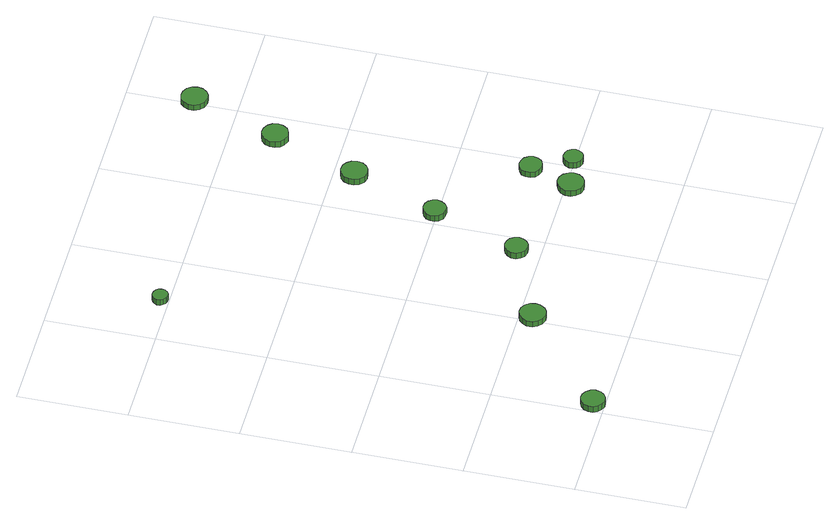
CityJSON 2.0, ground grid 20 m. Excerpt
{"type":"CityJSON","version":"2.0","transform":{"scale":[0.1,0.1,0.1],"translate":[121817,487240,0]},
"CityObjects":{
"tree1":{"type":"SolitaryVegetationObject","attributes":{"function":"something"},"geometry":[{"type":"MultiSurface","lod":"1","boundaries":[[[0,1,2,3,4,5,6,7,8,9,10,11,12,13,14]],[[15,16,17,18,19,20,21,22,23,24,25,26,27,28,29]],[[0,29,28,1]],[[1,28,27,2]],[[2,27,26,3]],[[3,26,25,4]],[[4,25,24,5]],[[5,24,23,6]],[[6,23,22,7]],[[7,22,21,8]],[[8,21,20,9]],[[9,20,19,10]],[[10,19,18,11]],[[11,18,17,12]],[[12,17,16,13]],[[13,16,15,14]],[[14,15,29,0]]]}]},
"tree2":{"type":"SolitaryVegetationObject","attributes":{"function":"something"},"geometry":[{"type":"MultiSurface","lod":"1","boundaries":[[[30,31,32,33,34,35,36,37,38,39,40,41,42,43,44]],[[45,46,47,48,49,50,51,52,53,54,55,56,57,58,59]],[[30,59,58,31]],[[31,58,57,32]],[[32,57,56,33]],[[33,56,55,34]],[[34,55,54,35]],[[35,54,53,36]],[[36,53,52,37]],[[37,52,51,38]],[[38,51,50,39]],[[39,50,49,40]],[[40,49,48,41]],[[41,48,47,42]],[[42,47,46,43]],[[43,46,45,44]],[[44,45,59,30]]]}]},
"tree3":{"type":"SolitaryVegetationObject","attributes":{"function":"something"},"geometry":[{"type":"MultiSurface","lod":"1","boundaries":[[[60,61,62,63,64,65,66,67,68,69,70,71,72,73,74]],[[75,76,77,78,79,80,81,82,83,84,85,86,87,88,89]],[[60,89,88,61]],[[61,88,87,62]],[[62,87,86,63]],[[63,86,85,64]],[[64,85,84,65]],[[65,84,83,66]],[[66,83,82,67]],[[67,82,81,68]],[[68,81,80,69]],[[69,80,79,70]],[[70,79,78,71]],[[71,78,77,72]],[[72,77,76,73]],[[73,76,75,74]],[[74,75,89,60]]]}]},
"tree4":{"type":"SolitaryVegetationObject","attributes":{"function":"something"},"geometry":[{"type":"MultiSurface","lod":"1","boundaries":[[[90,91,92,93,94,95,96,97,98,99,100,101,102,103,104]],[[105,106,107,108,109,110,111,112,113,114,115,116,117,118,119]],[[90,119,118,91]],[[91,118,117,92]],[[92,117,116,93]],[[93,116,115,94]],[[94,115,114,95]],[[95,114,113,96]],[[96,113,112,97]],[[97,112,111,98]],[[98,111,110,99]],[[99,110,109,100]],[[100,109,108,101]],[[101,108,107,102]],[[102,107,106,103]],[[103,106,105,104]],[[104,105,119,90]]]}]},
"tree5":{"type":"SolitaryVegetationObject","attributes":{"function":"something"},"geometry":[{"type":"MultiSurface","lod":"1","boundaries":[[[120,121,122,123,124,125,126,127,128,129,130,131,132,133,134]],[[135,136,137,138,139,140,141,142,143,144,145,146,147,148,149]],[[120,149,148,121]],[[121,148,147,122]],[[122,147,146,123]],[[123,146,145,124]],[[124,145,144,125]],[[125,144,143,126]],[[126,143,142,127]],[[127,142,141,128]],[[128,141,140,129]],[[129,140,139,130]],[[130,139,138,131]],[[131,138,137,132]],[[132,137,136,133]],[[133,136,135,134]],[[134,135,149,120]]]}]},
"tree6":{"type":"SolitaryVegetationObject","attributes":{"function":"something"},"geometry":[{"type":"MultiSurface","lod":"1","boundaries":[[[150,151,152,153,154,155,156,157,158,159,160,161,162,163,164]],[[165,166,167,168,169,170,171,172,173,174,175,176,177,178,179]],[[150,179,178,151]],[[151,178,177,152]],[[152,177,176,153]],[[153,176,175,154]],[[154,175,174,155]],[[155,174,173,156]],[[156,173,172,157]],[[157,172,171,158]],[[158,171,170,159]],[[159,170,169,160]],[[160,169,168,161]],[[161,168,167,162]],[[162,167,166,163]],[[163,166,165,164]],[[164,165,179,150]]]}]},
"tree7":{"type":"SolitaryVegetationObject","attributes":{"function":"something"},"geometry":[{"type":"MultiSurface","lod":"1","boundaries":[[[180,181,182,183,184,185,186,187,188,189,190,191,192,193,194]],[[195,196,197,198,199,200,201,202,203,204,205,206,207,208,209]],[[180,209,208,181]],[[181,208,207,182]],[[182,207,206,183]],[[183,206,205,184]],[[184,205,204,185]],[[185,204,203,186]],[[186,203,202,187]],[[187,202,201,188]],[[188,201,200,189]],[[189,200,199,190]],[[190,199,198,191]],[[191,198,197,192]],[[192,197,196,193]],[[193,196,195,194]],[[194,195,209,180]]]}]},
"tree8":{"type":"SolitaryVegetationObject","attributes":{"function":"something"},"geometry":[{"type":"MultiSurface","lod":"1","boundaries":[[[210,211,212,213,214,215,216,217,218,219,220,221,222,223,224]],[[225,226,227,228,229,230,231,232,233,234,235,236,237,238,239]],[[210,239,238,211]],[[211,238,237,212]],[[212,237,236,213]],[[213,236,235,214]],[[214,235,234,215]],[[215,234,233,216]],[[216,233,232,217]],[[217,232,231,218]],[[218,231,230,219]],[[219,230,229,220]],[[220,229,228,221]],[[221,228,227,222]],[[222,227,226,223]],[[223,226,225,224]],[[224,225,239,210]]]}]},
"tree9":{"type":"SolitaryVegetationObject","attributes":{"function":"something"},"geometry":[{"type":"MultiSurface","lod":"1","boundaries":[[[240,241,242,243,244,245,246,247,248,249,250,251,252,253,254]],[[255,256,257,258,259,260,261,262,263,264,265,266,267,268,269]],[[240,269,268,241]],[[241,268,267,242]],[[242,267,266,243]],[[243,266,265,244]],[[244,265,264,245]],[[245,264,263,246]],[[246,263,262,247]],[[247,262,261,248]],[[248,261,260,249]],[[249,260,259,250]],[[250,259,258,251]],[[251,258,257,252]],[[252,257,256,253]],[[253,256,255,254]],[[254,255,269,240]]]}]},
"tree10":{"type":"SolitaryVegetationObject","attributes":{"function":"something"},"geometry":[{"type":"MultiSurface","lod":"1","boundaries":[[[270,271,272,273,274,275,276,277,278,279,280,281,282,283,284]],[[285,286,287,288,289,290,291,292,293,294,295,296,297,298,299]],[[270,299,298,271]],[[271,298,297,272]],[[272,297,296,273]],[[273,296,295,274]],[[274,295,294,275]],[[275,294,293,276]],[[276,293,292,277]],[[277,292,291,278]],[[278,291,290,279]],[[279,290,289,280]],[[280,289,288,281]],[[281,288,287,282]],[[282,287,286,283]],[[283,286,285,284]],[[284,285,299,270]]]}]},
"tree11":{"type":"SolitaryVegetationObject","attributes":{"function":"something"},"geometry":[{"type":"MultiSurface","lod":"1","boundaries":[[[300,301,302,303,304,305,306,307,308,309,310,311,312,313,314]],[[315,316,317,318,319,320,321,322,323,324,325,326,327,328,329]],[[300,329,328,301]],[[301,328,327,302]],[[302,327,326,303]],[[303,326,325,304]],[[304,325,324,305]],[[305,324,323,306]],[[306,323,322,307]],[[307,322,321,308]],[[308,321,320,309]],[[309,320,319,310]],[[310,319,318,311]],[[311,318,317,312]],[[312,317,316,313]],[[313,316,315,314]],[[314,315,329,300]]]}]}
},
"vertices":[
[43,22,14],[41,31,14],[36,38,14],[28,43,14],[19,44,14],[11,41,14],[4,35,14],[0,26,14],[0,17,14],[4,9,14],[11,3,14],[19,0,14],[28,1,14],[36,6,14],[41,13,14],[41,13,1],[36,6,1],[28,1,1],[19,0,1],[11,3,1],[4,9,1],[0,17,1],[0,26,1],[4,35,1],[11,41,1],[19,44,1],[28,43,1],[36,38,1],[41,31,1],[43,22,1],
[228,175,19],[226,185,19],[220,193,19],[212,198,19],[202,199,19],[192,196,19],[185,189,19],[181,180,19],[181,170,19],[185,161,19],[192,154,19],[202,151,19],[212,152,19],[220,157,19],[226,166,19],[226,166,7],[220,157,7],[212,152,7],[202,151,7],[192,154,7],[185,161,7],[181,170,7],[181,180,7],[185,189,7],[192,196,7],[202,199,7],[212,198,7],[220,193,7],[226,185,7],[228,175,7],
[109,816,19],[108,822,19],[104,826,19],[99,829,19],[93,830,19],[88,828,19],[84,824,19],[81,819,19],[81,813,19],[84,808,19],[88,804,19],[93,802,19],[99,802,19],[104,805,19],[108,810,19],[108,810,6],[104,805,6],[99,802,6],[93,802,6],[88,804,6],[84,808,6],[81,813,6],[81,819,6],[84,824,6],[88,828,6],[93,830,6],[99,829,6],[104,826,6],[108,822,6],[109,816,6],
[384,243,20],[382,252,20],[377,259,20],[370,263,20],[361,264,20],[353,261,20],[347,255,20],[343,248,20],[343,239,20],[347,231,20],[353,225,20],[361,223,20],[370,223,20],[377,228,20],[382,235,20],[382,235,7],[377,228,7],[370,223,7],[361,223,7],[353,225,7],[347,231,7],[343,239,7],[343,248,7],[347,255,7],[353,261,7],[361,264,7],[370,263,7],[377,259,7],[382,252,7],[384,243,7],
[444,404,19],[442,413,19],[437,420,19],[430,424,19],[421,425,19],[413,422,19],[406,416,19],[403,408,19],[403,400,19],[406,392,19],[413,386,19],[421,384,19],[430,384,19],[437,389,19],[442,396,19],[442,396,6],[437,389,6],[430,384,6],[421,384,6],[413,386,6],[406,392,6],[403,400,6],[403,408,6],[406,416,6],[413,422,6],[421,425,6],[430,424,6],[437,420,6],[442,413,6],[444,404,6],
[568,190,19],[566,199,19],[560,208,19],[552,213,19],[542,214,19],[532,210,19],[525,204,19],[521,195,19],[521,185,19],[525,176,19],[532,169,19],[542,166,19],[552,167,19],[560,172,19],[566,180,19],[566,180,7],[560,172,7],[552,167,7],[542,166,7],[532,169,7],[525,176,7],[521,185,7],[521,195,7],[525,204,7],[532,210,7],[542,214,7],[552,213,7],[560,208,7],[566,199,7],[568,190,7],
[506,563,20],[504,573,20],[498,581,20],[490,586,20],[480,587,20],[470,584,20],[463,577,20],[459,568,20],[459,558,20],[463,549,20],[470,542,20],[480,539,20],[490,540,20],[498,545,20],[504,553,20],[504,553,7],[498,545,7],[490,540,7],[480,539,7],[470,542,7],[463,549,7],[459,558,7],[459,568,7],[463,577,7],[470,584,7],[480,587,7],[490,586,7],[498,581,7],[504,573,7],[506,563,7],
[593,269,18],[591,277,18],[586,284,18],[578,288,18],[570,289,18],[562,286,18],[555,281,18],[552,273,18],[552,264,18],[555,256,18],[562,251,18],[570,248,18],[578,249,18],[586,253,18],[591,260,18],[591,260,6],[586,253,6],[578,249,6],[570,248,6],[562,251,6],[555,256,6],[552,264,6],[552,273,6],[555,281,6],[562,286,6],[570,289,6],[578,288,6],[586,284,6],[591,277,6],[593,269,6],
[627,201,19],[625,209,19],[621,215,19],[615,218,19],[607,219,19],[600,217,19],[595,212,19],[592,205,19],[592,198,19],[595,191,19],[600,186,19],[607,184,19],[615,185,19],[621,188,19],[625,194,19],[625,194,6],[621,188,6],[615,185,6],[607,184,6],[600,186,6],[595,191,6],[592,198,6],[592,205,6],[595,212,6],[600,217,6],[607,219,6],[615,218,6],[621,215,6],[625,209,6],[627,201,6],
[565,719,21],[563,729,21],[557,737,21],[548,742,21],[539,743,21],[529,740,21],[522,733,21],[518,724,21],[518,714,21],[522,705,21],[529,699,21],[539,695,21],[548,697,21],[557,701,21],[563,710,21],[563,710,8],[557,701,8],[548,697,8],[539,695,8],[529,699,8],[522,705,8],[518,714,8],[518,724,8],[522,733,8],[529,740,8],[539,743,8],[548,742,8],[557,737,8],[563,729,8],[565,719,8],
[624,878,20],[622,888,20],[616,896,20],[607,901,20],[598,902,20],[588,899,20],[581,892,20],[577,883,20],[577,873,20],[581,864,20],[588,857,20],[598,854,20],[607,855,20],[616,860,20],[622,868,20],[622,868,8],[616,860,8],[607,855,8],[598,854,8],[588,857,8],[581,864,8],[577,873,8],[577,883,8],[581,892,8],[588,899,8],[598,902,8],[607,901,8],[616,896,8],[622,888,8],[624,878,8]
]}
